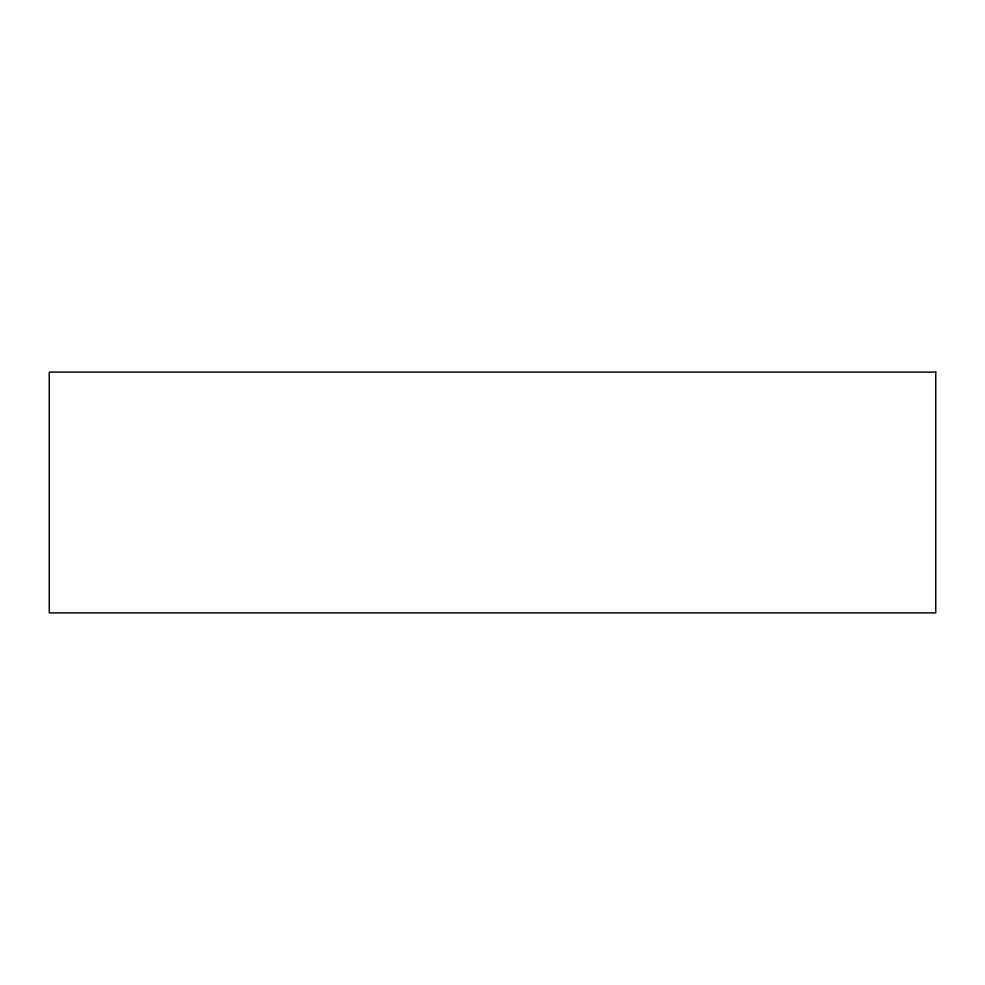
<?xml version="1.0" encoding="UTF-8"?>
<svg xmlns="http://www.w3.org/2000/svg" width="985" height="985" viewBox="0 0 985 985"><rect width="100%" height="100%" fill="white"/><g stroke="black" fill="none" stroke-linecap="round" stroke-linejoin="round"><path stroke-width="1.48" d="M935.75 372.108L49.25 372.108L49.25 612.892L935.75 612.892L935.75 372.108"/></g></svg>
